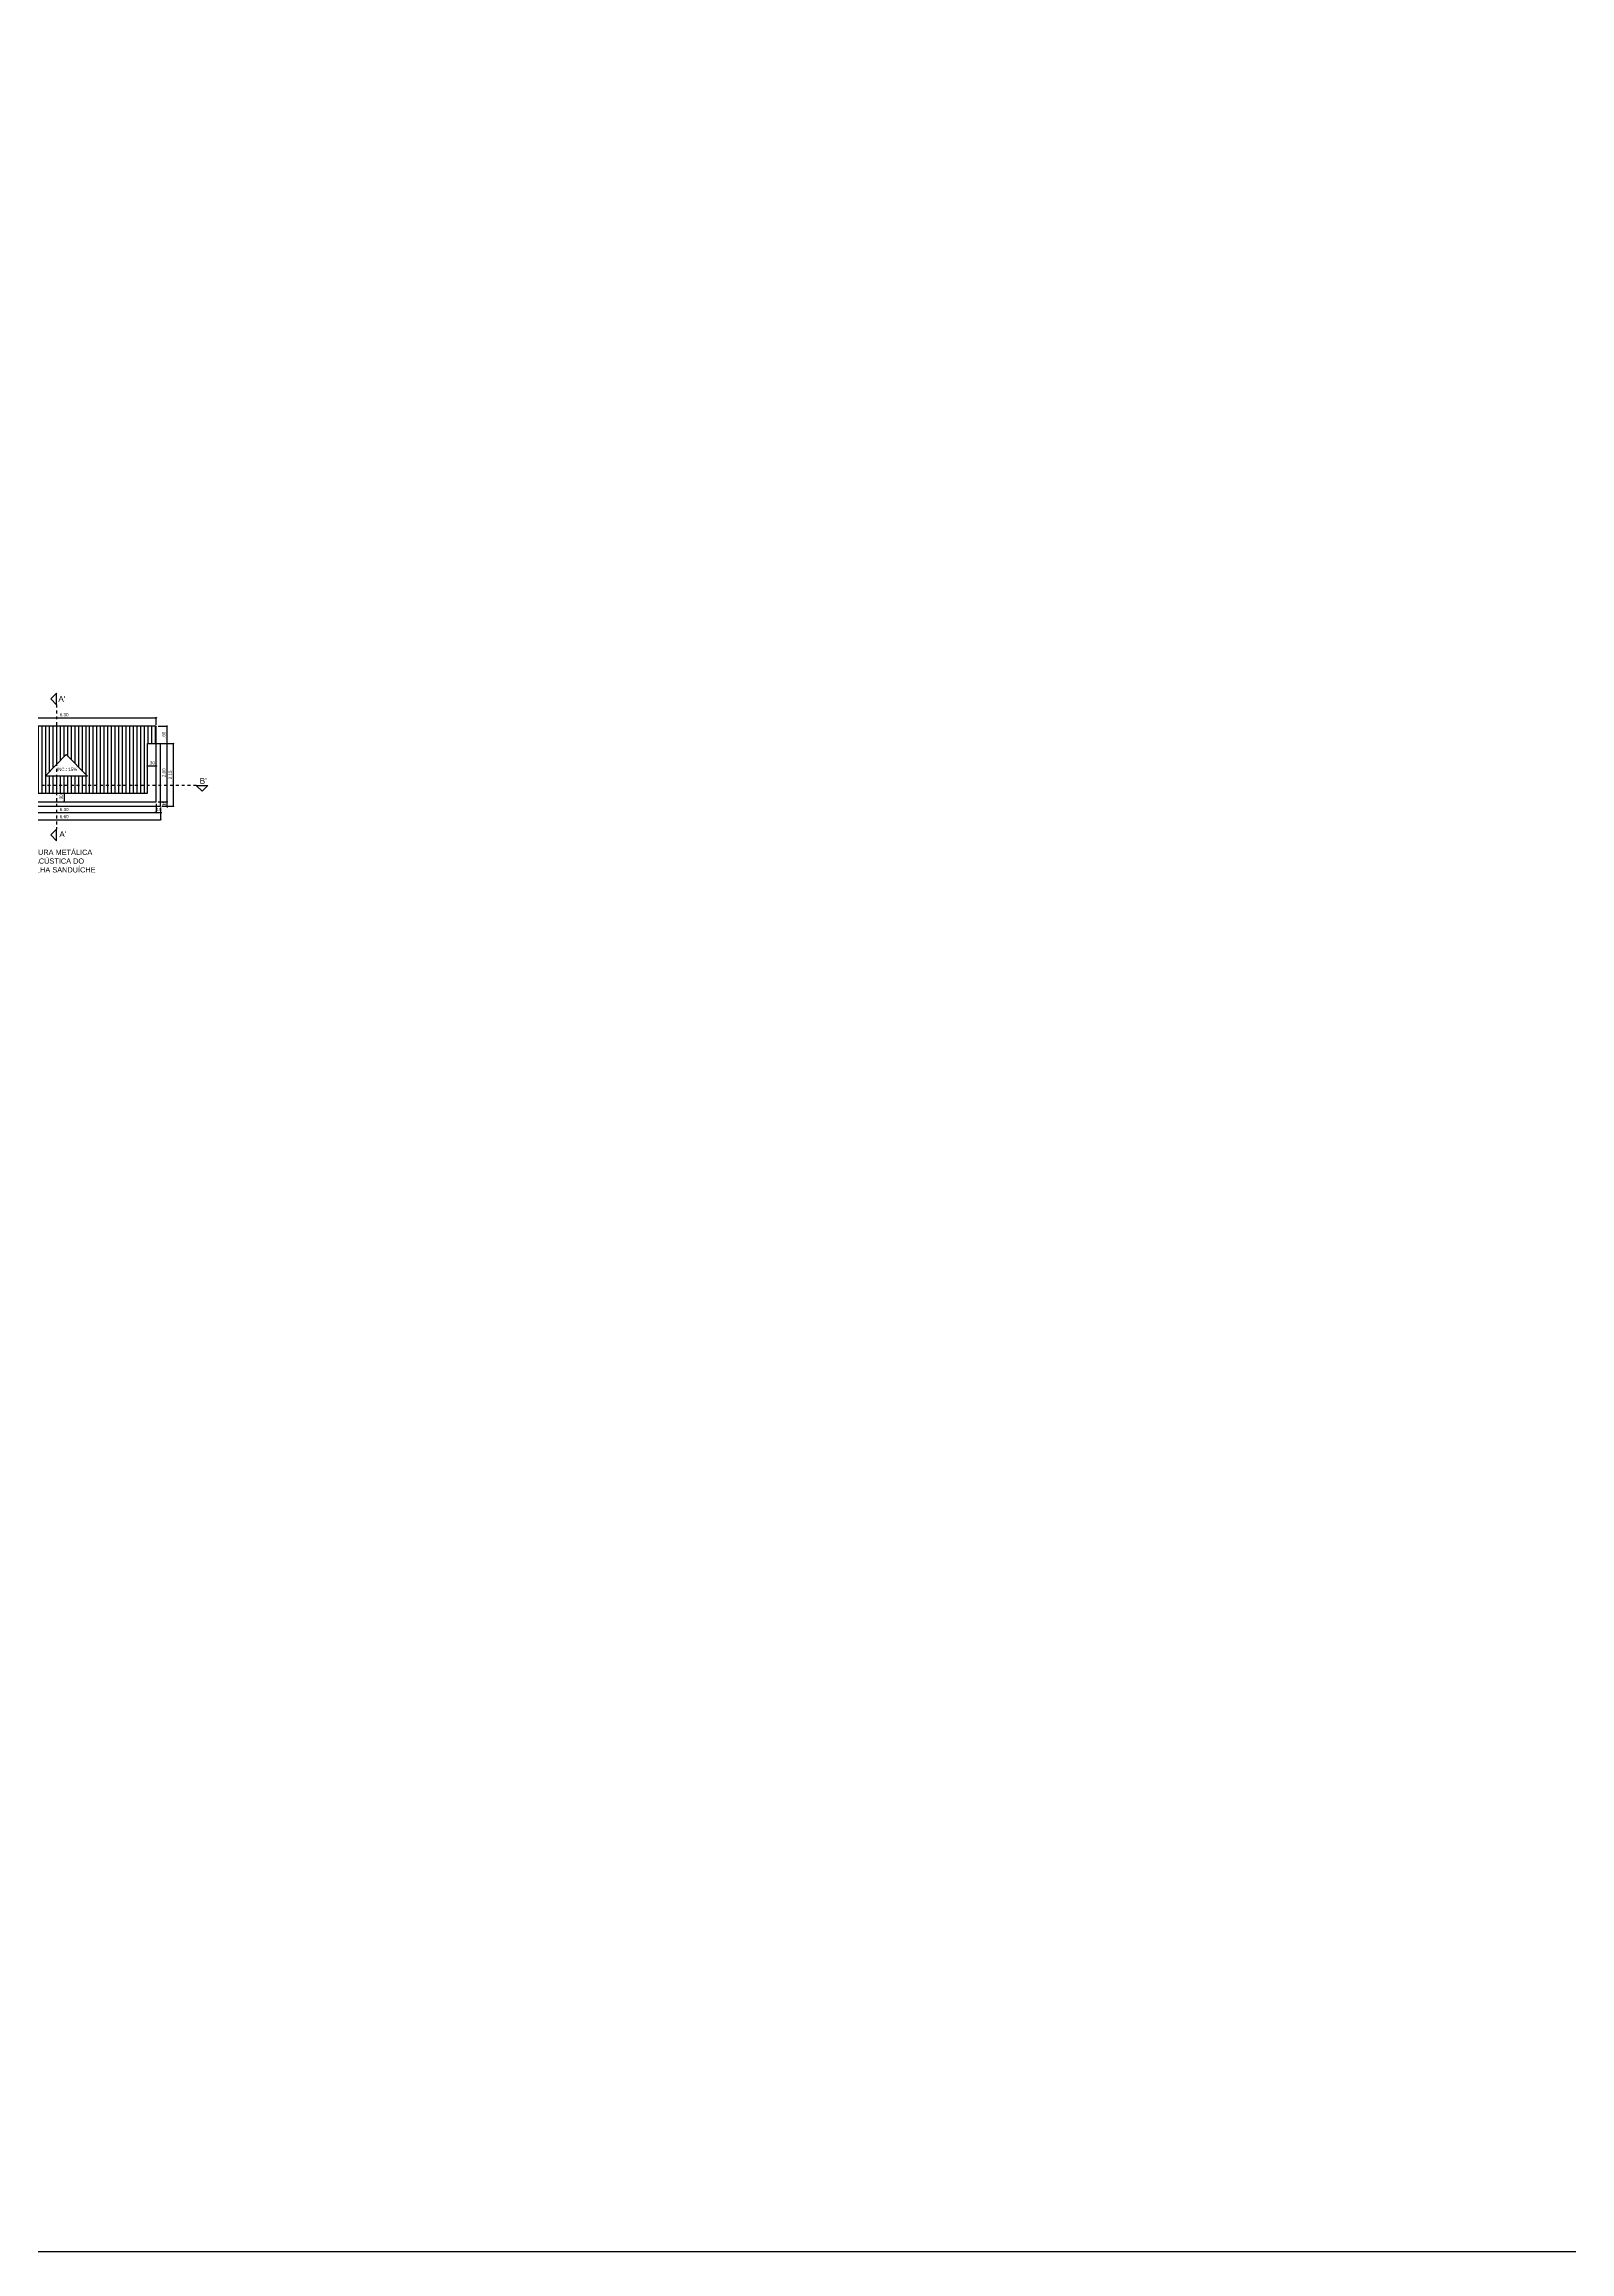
# Model space of a CAD drawing. Header units: millimetres. Extents: x 2125 to 3408, y 1171 to 1686.
# Drawn here: x 2585.7 to 2638, y 1409.5 to 1485.1 of the extents above; entities that cross this region are included whole.
import ezdxf

# ---------------------------------------------------------------- set-up
doc = ezdxf.new("R2010")
doc.units = ezdxf.units.MM
doc.linetypes.add('CONTINU', pattern=[0])
doc.linetypes.add('DASHDOT', pattern=[1, 0.5, -0.25, 0, -0.25])
for name, color, linetype in [('Cobertura_Telha Cerâmica', 30, 'Continuous'), ('cotas', 7, 'Continuous'), ('Layer1', 1, 'Continuous'), ('linha de corte', 1, 'Continuous'), ('PAREDES', 4, 'Continuous'), ('TEXTO01', 7, 'Continuous'), ('TEXTO02', 3, 'Continuous'), ('TEXTO03', 2, 'Continuous'), ('TEXTO04', 6, 'Continuous')]:
    doc.layers.add(name, color=color, linetype=linetype)
doc.styles.add('ROMANS', font='arial.ttf')
doc.styles.get("Standard").update_dxf_attribs({"font": 'arial.ttf'})
doc.styles.add('TEXTO1', font='swissko.ttf', dxfattribs={"width": 0.6, "height": 0.1})
doc.dimstyles.new('ESCALA75', dxfattribs={"dimtxt": 0.11, "dimasz": 0.02, "dimexe": 0.02, "dimexo": 0.04, "dimgap": 0.05, "dimtad": 1, "dimzin": 4, "dimdsep": 46, "dimtxsty": 'ROMANS', "dimblk1": 'PPC', "dimblk2": 'PPC', "dimsah": 1, "dimcen": 0.02, "dimclrd": 7, "dimclre": 7, "dimclrt": 3, "dimazin": 1, "dimtfac": 1, "dimtix": 1, "dimtmove": 0, "dimatfit": 3, "dimldrblk": 'PPC', "dimfxl": 0, "dimtolj": 1, "dimtzin": 12, "dimarcsym": 0})

# ---------------------------------------------------------------- blocks, each defined once
blk = doc.blocks.new('PPC')
at = {"color": 2}
blk.add_circle((0, 0), 0.5, dxfattribs=at)
blk = doc.blocks.new('*D562')
at = {"layer": 'cotas', "color": 7, "lineweight": -2, "transparency": 16777216}
for p, q in [((2583.25, 1459.1), (2583.25, 1458.78)), ((2589.55, 1459.1), (2589.55, 1458.78)), ((2583.27, 1458.8), (2589.53, 1458.8))]:
    blk.add_line(p, q, dxfattribs=at)
at = {"layer": 'DEFPOINTS', "color": 0, "transparency": 16777216}
for p in [(2583.25, 1459.166), (2589.55, 1459.166), (2589.55, 1458.8)]:
    blk.add_point(p, dxfattribs=at)
at = {"layer": 'cotas', "color": 7, "lineweight": -2, "transparency": 16777216, "xscale": 0.02, "yscale": 0.02, "zscale": 0.02, "rotation": 180}
blk.add_blockref('PPC', (2583.25, 1458.8), dxfattribs=at)
at = {"layer": 'cotas', "color": 7, "lineweight": -2, "transparency": 16777216, "xscale": 0.02, "yscale": 0.02, "zscale": 0.02}
blk.add_blockref('PPC', (2589.55, 1458.8), dxfattribs=at)
at = {"layer": 'cotas', "color": 3, "transparency": 16777216, "insert": (2586.4, 1458.906), "char_height": 0.11, "attachment_point": 5, "style": 'ROMANS'}
blk.add_mtext('\\A1;6.30', dxfattribs=at)
blk = doc.blocks.new('*D563')
at = {"layer": 'cotas', "color": 7, "lineweight": -2, "transparency": 16777216}
for p, q in [((2589.55, 1459.1), (2589.55, 1458.78)), ((2589.53, 1458.8), (2589.51, 1458.8)), ((2589.55, 1458.8), (2589.7, 1458.8)), ((2589.7, 1458.976), (2589.7, 1458.78)), ((2589.72, 1458.8), (2589.74, 1458.8))]:
    blk.add_line(p, q, dxfattribs=at)
at = {"layer": 'DEFPOINTS', "color": 0, "transparency": 16777216}
for p in [(2589.55, 1459.166), (2589.7, 1459.016), (2589.7, 1458.8)]:
    blk.add_point(p, dxfattribs=at)
at = {"layer": 'cotas', "color": 7, "lineweight": -2, "transparency": 16777216, "xscale": 0.02, "yscale": 0.02, "zscale": 0.02}
blk.add_blockref('PPC', (2589.55, 1458.8), dxfattribs=at)
at = {"layer": 'cotas', "color": 7, "lineweight": -2, "transparency": 16777216, "xscale": 0.02, "yscale": 0.02, "zscale": 0.02, "rotation": 180}
blk.add_blockref('PPC', (2589.7, 1458.8), dxfattribs=at)
at = {"layer": 'cotas', "color": 3, "transparency": 16777216, "insert": (2589.625, 1458.906), "char_height": 0.11, "attachment_point": 5, "style": 'ROMANS'}
blk.add_mtext('\\A1;.15', dxfattribs=at)
blk = doc.blocks.new('*D564')
at = {"layer": 'cotas', "color": 7, "lineweight": -2, "transparency": 16777216}
for p, q in [((2583.1, 1458.857), (2583.1, 1458.537)), ((2583.12, 1458.557), (2589.68, 1458.557)), ((2589.7, 1458.857), (2589.7, 1458.537))]:
    blk.add_line(p, q, dxfattribs=at)
at = {"layer": 'DEFPOINTS', "color": 0, "transparency": 16777216}
for p in [(2583.1, 1459.016), (2589.7, 1459.016), (2589.7, 1458.557)]:
    blk.add_point(p, dxfattribs=at)
at = {"layer": 'cotas', "color": 7, "lineweight": -2, "transparency": 16777216, "xscale": 0.02, "yscale": 0.02, "zscale": 0.02, "rotation": 180}
blk.add_blockref('PPC', (2583.1, 1458.557), dxfattribs=at)
at = {"layer": 'cotas', "color": 7, "lineweight": -2, "transparency": 16777216, "xscale": 0.02, "yscale": 0.02, "zscale": 0.02}
blk.add_blockref('PPC', (2589.7, 1458.557), dxfattribs=at)
at = {"layer": 'cotas', "color": 3, "transparency": 16777216, "insert": (2586.4, 1458.663), "char_height": 0.11, "attachment_point": 5, "style": 'ROMANS'}
blk.add_mtext('\\A1;6.60', dxfattribs=at)
blk = doc.blocks.new('*D568')
at = {"layer": 'cotas', "color": 7, "lineweight": -2, "transparency": 16777216}
for p, q in [((2589.623, 1459.166), (2589.943, 1459.166)), ((2589.74, 1459.016), (2589.943, 1459.016)), ((2589.923, 1459.186), (2589.923, 1459.206)), ((2589.923, 1459.016), (2589.923, 1459.166)), ((2589.923, 1458.996), (2589.923, 1458.976))]:
    blk.add_line(p, q, dxfattribs=at)
at = {"layer": 'DEFPOINTS', "color": 0, "transparency": 16777216}
for p in [(2589.55, 1459.166), (2589.7, 1459.016), (2589.923, 1459.166)]:
    blk.add_point(p, dxfattribs=at)
at = {"layer": 'cotas', "color": 7, "lineweight": -2, "transparency": 16777216, "xscale": 0.02, "yscale": 0.02, "zscale": 0.02}
for p, rotation in [((2589.923, 1459.166), 270), ((2589.923, 1459.016), 90)]:
    blk.add_blockref('PPC', p, dxfattribs=dict(at, rotation=rotation))
at = {"layer": 'cotas', "color": 3, "transparency": 16777216, "insert": (2589.817, 1459.091), "char_height": 0.11, "attachment_point": 5, "rotation": 90, "style": 'ROMANS'}
blk.add_mtext('\\A1;.15', dxfattribs=at)
blk = doc.blocks.new('*D569')
at = {"layer": 'cotas', "color": 7, "lineweight": -2, "transparency": 16777216}
for p, q in [((2589.74, 1461.166), (2589.943, 1461.166)), ((2589.923, 1459.186), (2589.923, 1461.146)), ((2589.623, 1459.166), (2589.943, 1459.166))]:
    blk.add_line(p, q, dxfattribs=at)
at = {"layer": 'DEFPOINTS', "color": 0, "transparency": 16777216}
for p in [(2589.7, 1461.166), (2589.923, 1461.166), (2589.55, 1459.166)]:
    blk.add_point(p, dxfattribs=at)
at = {"layer": 'cotas', "color": 7, "lineweight": -2, "transparency": 16777216, "xscale": 0.02, "yscale": 0.02, "zscale": 0.02}
for p, rotation in [((2589.923, 1461.166), 90), ((2589.923, 1459.166), 270)]:
    blk.add_blockref('PPC', p, dxfattribs=dict(at, rotation=rotation))
at = {"layer": 'cotas', "color": 3, "transparency": 16777216, "insert": (2589.817, 1460.166), "char_height": 0.11, "attachment_point": 5, "rotation": 90, "style": 'ROMANS'}
blk.add_mtext('\\A1;2.00', dxfattribs=at)
blk = doc.blocks.new('*D570')
at = {"layer": 'cotas', "color": 7, "lineweight": -2, "transparency": 16777216}
for p, q in [((2589.837, 1461.166), (2590.157, 1461.166)), ((2590.137, 1461.146), (2590.137, 1459.036)), ((2589.837, 1459.016), (2590.157, 1459.016))]:
    blk.add_line(p, q, dxfattribs=at)
at = {"layer": 'DEFPOINTS', "color": 0, "transparency": 16777216}
for p in [(2589.7, 1461.166), (2589.7, 1459.016), (2590.137, 1459.016)]:
    blk.add_point(p, dxfattribs=at)
at = {"layer": 'cotas', "color": 7, "lineweight": -2, "transparency": 16777216, "xscale": 0.02, "yscale": 0.02, "zscale": 0.02}
for p, rotation in [((2590.137, 1461.166), 90), ((2590.137, 1459.016), 270)]:
    blk.add_blockref('PPC', p, dxfattribs=dict(at, rotation=rotation))
at = {"layer": 'cotas', "color": 3, "transparency": 16777216, "insert": (2590.031, 1460.091), "char_height": 0.11, "attachment_point": 5, "rotation": 90, "style": 'ROMANS'}
blk.add_mtext('\\A1;2.15', dxfattribs=at)
blk = doc.blocks.new('*D572')
at = {"layer": 'cotas', "color": 7, "lineweight": -2, "transparency": 16777216}
for p, q in [((2589.25, 1460.4), (2589.25, 1460.38)), ((2589.27, 1460.4), (2589.53, 1460.4)), ((2589.55, 1460.4), (2589.55, 1460.38))]:
    blk.add_line(p, q, dxfattribs=at)
at = {"layer": 'DEFPOINTS', "color": 0, "transparency": 16777216}
for p in [(2589.25, 1460.434), (2589.55, 1460.434), (2589.55, 1460.4)]:
    blk.add_point(p, dxfattribs=at)
at = {"layer": 'cotas', "color": 7, "lineweight": -2, "transparency": 16777216, "xscale": 0.02, "yscale": 0.02, "zscale": 0.02, "rotation": 180}
blk.add_blockref('PPC', (2589.25, 1460.4), dxfattribs=at)
at = {"layer": 'cotas', "color": 7, "lineweight": -2, "transparency": 16777216, "xscale": 0.02, "yscale": 0.02, "zscale": 0.02}
blk.add_blockref('PPC', (2589.55, 1460.4), dxfattribs=at)
at = {"layer": 'cotas', "color": 3, "transparency": 16777216, "insert": (2589.4, 1460.506), "char_height": 0.11, "attachment_point": 5, "style": 'ROMANS'}
blk.add_mtext('\\A1;.30', dxfattribs=at)
blk = doc.blocks.new('*D573')
at = {"layer": 'cotas', "color": 7, "lineweight": -2, "transparency": 16777216}
for p, q in [((2586.4, 1459.466), (2586.38, 1459.466)), ((2586.4, 1459.166), (2586.38, 1459.166)), ((2586.4, 1459.446), (2586.4, 1459.186))]:
    blk.add_line(p, q, dxfattribs=at)
at = {"layer": 'DEFPOINTS', "color": 0, "transparency": 16777216}
for p in [(2586.4, 1459.466), (2586.4, 1459.166), (2586.4, 1459.166)]:
    blk.add_point(p, dxfattribs=at)
at = {"layer": 'cotas', "color": 7, "lineweight": -2, "transparency": 16777216, "xscale": 0.02, "yscale": 0.02, "zscale": 0.02}
for p, rotation in [((2586.4, 1459.466), 90), ((2586.4, 1459.166), 270)]:
    blk.add_blockref('PPC', p, dxfattribs=dict(at, rotation=rotation))
at = {"layer": 'cotas', "color": 3, "transparency": 16777216, "insert": (2586.294, 1459.316), "char_height": 0.11, "attachment_point": 5, "rotation": 90, "style": 'ROMANS'}
blk.add_mtext('\\A1;.30', dxfattribs=at)
blk = doc.blocks.new('*D574')
at = {"layer": 'cotas', "color": 7, "lineweight": -2, "transparency": 16777216}
for p, q in [((2583.25, 1461.806), (2583.25, 1462.069)), ((2583.27, 1462.049), (2589.53, 1462.049)), ((2589.55, 1461.806), (2589.55, 1462.069))]:
    blk.add_line(p, q, dxfattribs=at)
at = {"layer": 'DEFPOINTS', "color": 0, "transparency": 16777216}
for p in [(2589.55, 1462.049), (2583.25, 1461.766), (2589.55, 1461.766)]:
    blk.add_point(p, dxfattribs=at)
at = {"layer": 'cotas', "color": 7, "lineweight": -2, "transparency": 16777216, "xscale": 0.02, "yscale": 0.02, "zscale": 0.02, "rotation": 180}
blk.add_blockref('PPC', (2583.25, 1462.049), dxfattribs=at)
at = {"layer": 'cotas', "color": 7, "lineweight": -2, "transparency": 16777216, "xscale": 0.02, "yscale": 0.02, "zscale": 0.02}
blk.add_blockref('PPC', (2589.55, 1462.049), dxfattribs=at)
at = {"layer": 'cotas', "color": 3, "transparency": 16777216, "insert": (2586.4, 1462.155), "char_height": 0.11, "attachment_point": 5, "style": 'ROMANS'}
blk.add_mtext('\\A1;6.30', dxfattribs=at)
blk = doc.blocks.new('*D576')
at = {"layer": 'cotas', "color": 7, "lineweight": -2, "transparency": 16777216}
for p, q in [((2589.618, 1461.766), (2589.938, 1461.766)), ((2589.918, 1461.746), (2589.918, 1461.186)), ((2589.618, 1461.166), (2589.938, 1461.166))]:
    blk.add_line(p, q, dxfattribs=at)
at = {"layer": 'DEFPOINTS', "color": 0, "transparency": 16777216}
for p in [(2589.55, 1461.766), (2589.55, 1461.166), (2589.918, 1461.166)]:
    blk.add_point(p, dxfattribs=at)
at = {"layer": 'cotas', "color": 7, "lineweight": -2, "transparency": 16777216, "xscale": 0.02, "yscale": 0.02, "zscale": 0.02}
for p, rotation in [((2589.918, 1461.766), 90), ((2589.918, 1461.166), 270)]:
    blk.add_blockref('PPC', p, dxfattribs=dict(at, rotation=rotation))
at = {"layer": 'cotas', "color": 3, "transparency": 16777216, "insert": (2589.812, 1461.466), "char_height": 0.11, "attachment_point": 5, "rotation": 90, "style": 'ROMANS'}
blk.add_mtext('\\A1;.60', dxfattribs=at)

msp = doc.modelspace()

# ---------------------------------------------------------------- hatches: boundary and pattern name
h = msp.add_hatch()
h.set_pattern_fill('LINE', color=1, angle=450)
h.set_pattern_definition([(90, (3442.52192, 1433.12828), (-0.125, 4e-17), [])])
h.paths.add_polyline_path([(2583.55, 1459.7282), (2586.1422, 1459.7282), (2586.1422, 1460.0535), (2585.7476, 1460.0535), (2586.1422, 1460.4544), (2586.1422, 1461.7664), (2583.25, 1461.7664), (2583.25, 1461.1664), (2583.55, 1461.1664)])
h.paths.add_polyline_path([(2583.55, 1459.4664), (2586.1422, 1459.4664), (2586.1422, 1459.7282), (2583.55, 1459.7282)])
h.paths.add_polyline_path([(2586.1422, 1459.4664), (2589.25, 1459.4664), (2589.25, 1459.7282), (2586.1422, 1459.7282)])
h.paths.add_polyline_path([(2587.1965, 1460.0535), (2586.1422, 1460.0535), (2586.1422, 1459.7282), (2589.25, 1459.7282), (2589.25, 1461.1664), (2589.55, 1461.1664), (2589.55, 1461.7664), (2586.1422, 1461.7664), (2586.1422, 1460.4544), (2586.4721, 1460.7895)])

# ---------------------------------------------------------------- linework, layer by layer
at = {"color": 1}
for p, q in [((2589.55, 1461.7664), (2583.25, 1461.7664)), ((2589.55, 1461.1664), (2589.55, 1461.7664))]:
    msp.add_line(p, q, dxfattribs=at)
at = {"layer": 'Cobertura_Telha Cerâmica', "color": 1, "ltscale": 0.0001}
msp.add_lwpolyline([(2586.4721, 1460.7895), (2587.1965, 1460.0535), (2585.7476, 1460.0535)], close=True, dxfattribs=at)
at = {"layer": 'Layer1'}
msp.add_lwpolyline([(2341.0698, 1560.7629), (2782.4645, 1560.7629), (2781.624, 1409.4921), (2340.2293, 1409.4921)], close=True, dxfattribs=at)
at = {"layer": 'PAREDES', "linetype": 'Continuous', "ltscale": 0.0001}
for p, q in [((2589.55, 1461.1664), (2589.7, 1461.1664)), ((2589.7, 1459.0164), (2589.7, 1461.1664)), ((2583.1, 1459.0164), (2589.7, 1459.0164))]:
    msp.add_line(p, q, dxfattribs=at)
at = {"layer": 'TEXTO02', "color": 2, "linetype": 'DASHDOT', "ltscale": 0.01}
for p, q in [((2586.1422, 1462.4971), (2586.1422, 1458.2293)), ((2590.9253, 1459.7282), (2581.9025, 1459.7282))]:
    msp.add_line(p, q, dxfattribs=at)
at = {"layer": 'TEXTO02', "color": 2, "linetype": 'CONTINU', "ltscale": 0.01}
for p, q in [((2589.25, 1459.4664), (2589.25, 1461.1664)), ((2589.25, 1461.1664), (2589.55, 1461.1664)), ((2589.55, 1459.1664), (2589.55, 1461.1664)), ((2583.25, 1459.1664), (2589.55, 1459.1664)), ((2583.55, 1459.4664), (2589.25, 1459.4664))]:
    msp.add_line(p, q, dxfattribs=at)
at = {"layer": 'TEXTO04'}
for points in [[(2585.948, 1462.6928), (2586.1422, 1462.4971), (2586.1422, 1462.8885)], [(2591.121, 1459.534), (2590.9253, 1459.7282), (2591.3167, 1459.7282)], [(2585.948, 1458.0336), (2586.1422, 1457.8379), (2586.1422, 1458.2293)]]:
    msp.add_lwpolyline(points, close=True, dxfattribs=at)

# ---------------------------------------------------------------- texts
at = {"layer": 'linha de corte', "ltscale": 0.0001, "char_height": 0.12, "width": 0.619452, "attachment_point": 1, "style": 'TEXTO1'}
for s, insert in [("{\\fSansSerif|b0|i0|c2|p2;\\H1.6667x;\\W1;A'}", (2586.1998, 1462.7945)), ("{\\fSansSerif|b0|i0|c2|p2;\\H1.6667x;\\W1;B'}", (2591.0417, 1459.9879)), ("{\\fSansSerif|b0|i0|c2|p2;\\H1.6667x;\\W1;A'}", (2586.2329, 1458.1593))]:
    msp.add_mtext(s, dxfattribs=dict(at, insert=insert))
at = {"layer": 'TEXTO01', "insert": (2586.4961, 1460.2813), "char_height": 0.11, "width": 3.346528, "attachment_point": 5, "style": 'ROMANS'}
msp.add_mtext('{\\C7;INC.: 15%}', dxfattribs=at)
at = {"layer": 'TEXTO03', "ltscale": 0.0001, "insert": (2584.4562, 1457.5303), "char_height": 0.18, "attachment_point": 1}
msp.add_mtext('COBERTURA METÁLICA\\PTERMOACÚSTICA DO \\PTIPO TELHA SANDUÍCHE\\PI=15%', dxfattribs=at)

# ---------------------------------------------------------------- dimensions: what is measured, and where the dimension line sits
at = {"layer": 'cotas'}
for base, p1, p2, picture, middle in [((2589.55, 1462.0489), (2583.25, 1461.7664), (2589.55, 1461.7664), '*D574', (2586.4, 1462.1551)), ((2589.55, 1460.4001), (2589.25, 1460.4343), (2589.55, 1460.4343), '*D572', (2589.4, 1460.5063)), ((2589.7, 1458.5568), (2583.1, 1459.0164), (2589.7, 1459.0164), '*D564', (2586.4, 1458.663)), ((2589.55, 1458.7999), (2583.25, 1459.1664), (2589.55, 1459.1664), '*D562', (2586.4, 1458.9061)), ((2589.7, 1458.7999), (2589.55, 1459.1664), (2589.7, 1459.0164), '*D563', (2589.625, 1458.9061))]:
    dim = msp.add_linear_dim(base=base, p1=p1, p2=p2, dimstyle='ESCALA75', dxfattribs=at)
    dim.commit()
    dim.dimension.update_dxf_attribs({"geometry": picture, "text_midpoint": middle})
for base, p1, p2, picture, middle in [((2589.9177, 1461.1664), (2589.55, 1461.7664), (2589.55, 1461.1664), '*D576', (2589.8116, 1461.4664)), ((2589.9227, 1461.1664), (2589.55, 1459.1664), (2589.7, 1461.1664), '*D569', (2589.8166, 1460.1664)), ((2590.1374, 1459.0164), (2589.7, 1461.1664), (2589.7, 1459.0164), '*D570', (2590.0313, 1460.0914)), ((2586.4, 1459.1664), (2586.4, 1459.4664), (2586.4, 1459.1664), '*D573', (2586.2938, 1459.3164)), ((2589.9227, 1459.1664), (2589.7, 1459.0164), (2589.55, 1459.1664), '*D568', (2589.8166, 1459.0914))]:
    dim = msp.add_linear_dim(base=base, p1=p1, p2=p2, angle=90, dimstyle='ESCALA75', dxfattribs=at)
    dim.commit()
    dim.dimension.update_dxf_attribs({"geometry": picture, "text_midpoint": middle})

doc.saveas('drawing.dxf')
